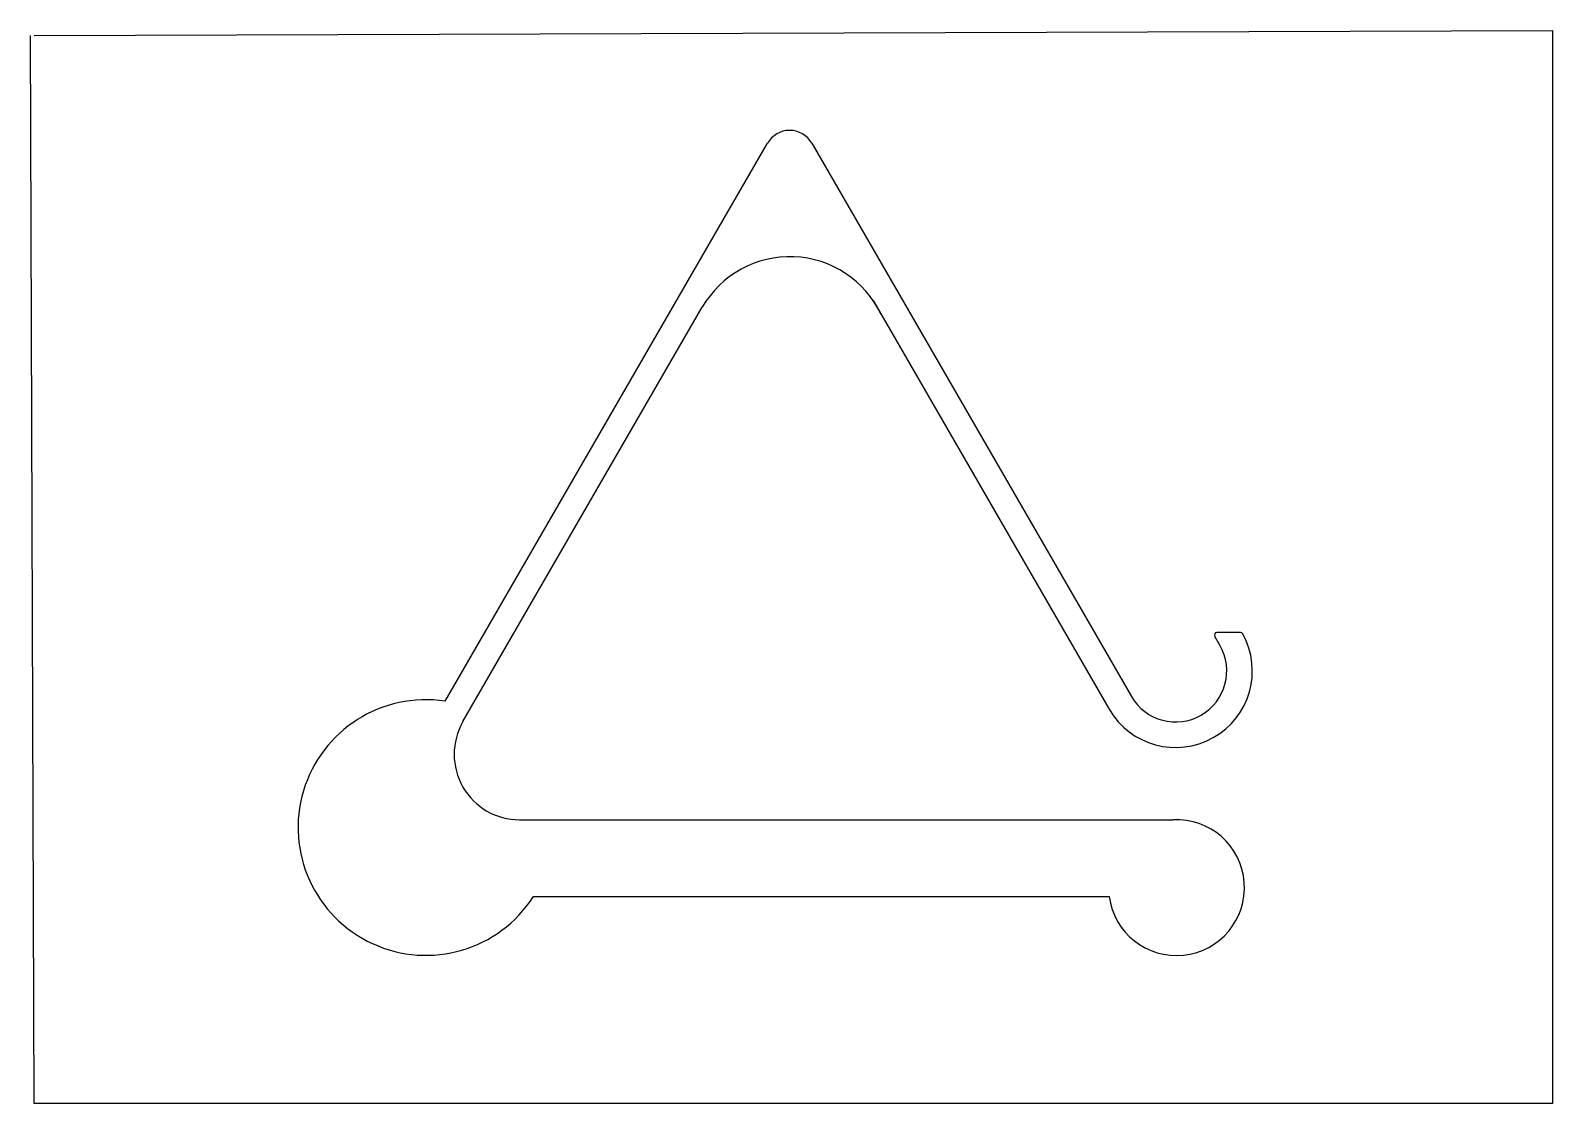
# Model space of a CAD drawing. Header units: centimetres. Extents: x -2 to 295, y -188 to 22.
import ezdxf

# ---------------------------------------------------------------- set-up
doc = ezdxf.new("R2010")
doc.units = ezdxf.units.CM
doc.header["$MEASUREMENT"] = 0
doc.layers.add('Phone Stand V4 v1_Visible', color=7, linetype='Continuous')

msp = doc.modelspace()

# ---------------------------------------------------------------- linework, layer by layer
for p, q in [((-1.69, -187.77), (-2.41, 21.21)), ((-1.69, 21.21), (295.31, 22.23)), ((295.31, 22.23), (295.31, -187.77)), ((295.31, -187.77), (-1.69, -187.77))]:
    msp.add_line(p, q)
at = {"layer": 'Phone Stand V4 v1_Visible'}
for p, q in [((78.71, -109.03), (141.76, 0.16)), ((150.42, 0.16), (212.92, -108.09)), ((82.18, -113.02), (128.99, -31.94)), ((162.41, -30.6), (208.59, -110.59)), ((230.24, -98.09), (229.23, -96.34)), ((234.28, -95.59), (229.66, -95.59)), ((93.28, -132.24), (106.09, -132.24)), ((106.09, -132.24), (221.09, -132.24)), ((95.99, -147.24), (208.59, -147.24))]:
    msp.add_line(p, q, dxfattribs=at)
for centre, radius, start, end in [((146.09, -2.34), 5, 30, 150), ((146.12, -41.83), 19.78, 25.4082, 150), ((221.58, -103.09), 15, 210, 28.8657), ((221.58, -103.09), 10, 210, 30), ((229.66, -96.09), 0.5, 90, 210), ((234.28, -96.09), 0.5, 28.8657, 90), ((74.94, -133.75), 25, 81.3321, 327.3315), ((93.28, -119.43), 12.81, 150, 270), ((221.76, -145.51), 13.29, 187.487, 92.9019)]:
    msp.add_arc(centre, radius, start, end, dxfattribs=at)

doc.saveas('drawing.dxf')
